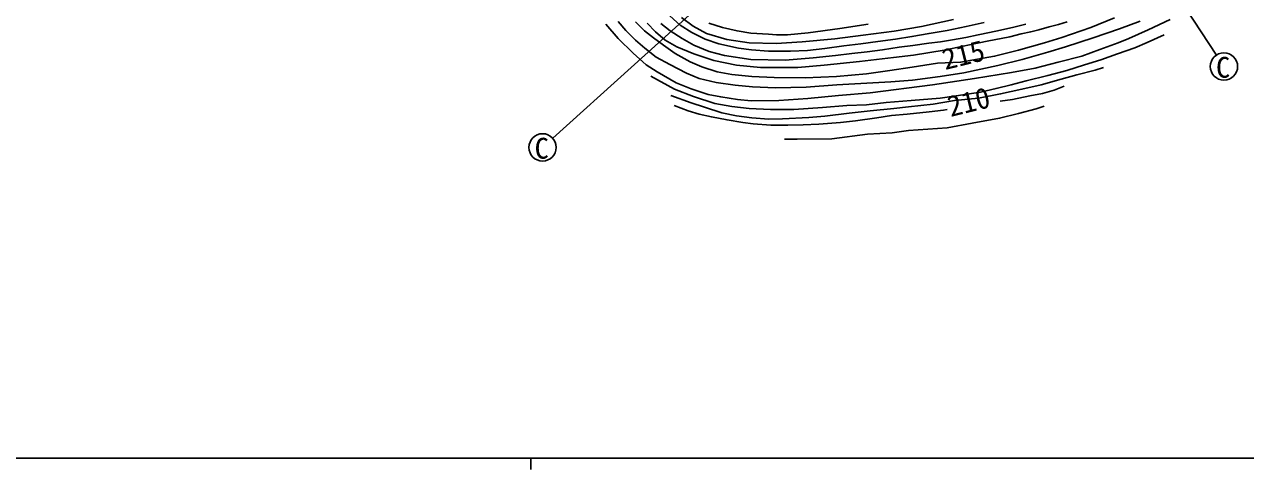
# Model space of a CAD drawing. Units: millimetres, scale not verified. Extents: x 40000 to 680000, y 20000 to 380000.
# Drawn here: x 123513 to 230811, y 204000 to 243100 of the extents above; entities that cross this region are included whole.
import ezdxf
from ezdxf.enums import TextEntityAlignment as Align

# ---------------------------------------------------------------- set-up
doc = ezdxf.new("R2010")
doc.units = ezdxf.units.MM
doc.header["$LTSCALE"] = 1000
for name, color, linetype, lineweight in [('M-BGD', 7, 'Continuous', 25), ('M-BGD-EXST', 7, 'Continuous', 25), ('M-TTL-BAND', 7, 'Continuous', 25)]:
    doc.layers.add(name, color=color, linetype=linetype, lineweight=lineweight)
doc.styles.add('ＭＳ ゴシック', font='')
doc.styles.get('ＭＳ ゴシック').set_extended_font_data('MS Gothic')

msp = doc.modelspace()

# ---------------------------------------------------------------- linework, layer by layer
at = {"layer": 'M-BGD'}
for points in [[(219298, 243687), (217222, 242842), (214670, 241948), (213157, 241477), (210865, 240826), (208757, 240307), (205776, 239778), (203754, 239692), (201511, 239357), (199563, 239039), (197503, 238772), (194880, 238522), (192112, 238397), (189395, 238438), (187430, 238530), (185669, 238713), (184368, 238949), (183044, 239365), (182020, 239806), (180693, 240548), (179677, 241264), (178776, 241916), (178001, 242540), (177210, 243339)], [(179928, 244106), (181131, 243045), (182150, 242387), (183325, 241796), (184525, 241410), (186249, 241023), (187387, 240856), (188881, 240745), (190838, 240740), (192333, 240814), (193836, 240991), (195503, 241206), (197005, 241409), (198500, 241613), (200055, 241811), (201496, 242030), (203002, 242307), (204578, 242578), (206260, 242923), (207841, 243262)], [(205152, 243537), (202330, 242908), (199926, 242509), (197196, 242149), (194708, 241841), (191846, 241567), (189574, 241416), (187184, 241495), (185239, 241783), (183446, 242312), (182260, 242961), (181239, 243720)], [(174596, 243130), (175697, 241878), (177015, 240577), (178135, 239537), (179122, 238923), (180765, 237977), (182085, 237429), (183589, 236957), (184697, 236726), (186167, 236502), (187372, 236398), (189799, 236421), (192336, 236582), (195040, 236858), (197813, 237100), (203295, 237805), (206979, 238357), (210232, 238882), (212328, 239266), (214330, 239783), (216424, 240312), (218002, 240885), (219613, 241492), (220560, 241863), (222251, 242623), (224197, 243523)], [(221541, 243373), (219719, 242703), (217420, 241933), (214990, 241128), (213449, 240655), (211180, 240023), (209052, 239496), (206052, 238861), (203971, 238535), (201550, 238215), (199631, 238061), (197524, 237933), (194888, 237792), (192205, 237594), (189499, 237523), (187482, 237625), (185974, 237760), (184289, 238004), (182810, 238356), (181693, 238818), (180214, 239586), (179008, 240228), (178016, 241022), (177202, 241720), (176368, 242579), (175696, 243360)], [(215124, 243315), (214359, 243092), (213539, 242883), (212656, 242612), (211937, 242455), (211098, 242262), (210091, 242004), (208111, 241632), (206551, 241295), (204317, 240831), (201630, 240402), (199888, 240181), (196882, 239856), (193770, 239536), (191469, 239315), (188198, 239323), (186074, 239535), (184082, 239936), (182340, 240515), (180848, 241123), (179824, 241710), (178957, 242435), (178225, 243197)], [(211505, 243113), (210441, 242855), (209271, 242596), (208296, 242388), (207304, 242182), (206231, 241960), (205052, 241747), (204016, 241584), (202968, 241446), (201566, 241246), (200384, 241100), (198902, 240882), (197562, 240695), (196212, 240542), (194767, 240362), (192826, 240154), (190366, 239959), (187330, 240024), (185031, 240371), (183666, 240725), (182344, 241281), (181302, 241860), (180262, 242539), (179445, 243176)], [(197648, 243125), (195166, 242735), (192372, 242362), (190552, 242176), (189587, 242176), (188881, 242232), (187337, 242338), (186129, 242524), (184863, 242816), (183646, 243222)], [(178549, 238566), (180646, 237424), (182299, 236767), (184177, 236161), (185675, 235891), (187206, 235715), (189070, 235614), (191105, 235631), (193625, 235807), (195787, 235975), (197503, 236043), (199223, 236228), (201419, 236404), (203980, 236615), (205385, 236825), (207534, 237154), (208888, 237482), (210217, 237801), (211538, 238154), (213434, 238618), (215091, 239056), (216667, 239545), (218097, 239982), (219564, 240530), (221069, 241052), (222155, 241514), (223645, 242179)], [(180315, 236866), (182090, 236200), (183260, 235828), (184798, 235330), (186084, 235082), (187441, 234904), (188915, 234788), (190117, 234819), (192422, 234912), (193840, 235051), (195991, 235315), (197820, 235524), (199893, 235718), (201180, 235873), (203354, 236106), (205230, 236415), (207347, 236633), (209285, 236990), (211156, 237402), (212853, 237797), (214617, 238278), (215997, 238681), (217594, 239091), (218315, 239308)], [(209254, 236350), (210343, 236508), (211853, 236815), (212965, 237042), (213998, 237314), (214872, 237677)], [(180617, 235984), (181846, 235510), (182805, 235227), (183875, 234969), (185252, 234718), (186643, 234480), (187557, 234358), (189094, 234255), (190589, 234249), (191940, 234268), (193318, 234352), (195205, 234500), (196537, 234641), (198399, 234886), (199686, 235092), (201076, 235220), (203008, 235427), (204263, 235581), (204583, 235619)], [(190306, 233017), (191412, 233017), (194463, 233038), (197596, 233447), (199767, 233570), (201180, 233795), (204585, 234019), (206796, 234429), (209192, 234859), (210851, 235268), (212407, 235698), (213124, 235923)]]:
    msp.add_lwpolyline(points, dxfattribs=at)
at = {"layer": 'M-BGD-EXST'}
for p, q in [((218928, 254598), (228254, 240411)), ((184796, 246510), (169933, 233104))]:
    msp.add_line(p, q, dxfattribs=at)
for centre in [(228913, 239408), (169042, 232300)]:
    msp.add_circle(centre, 1200, dxfattribs=at)
at = {"layer": 'M-TTL-BAND'}
for p, q in [((40000, 205000), (579000, 205000)), ((168000, 205000), (168000, 204000))]:
    msp.add_line(p, q, dxfattribs=at)

# ---------------------------------------------------------------- texts
at = {"layer": 'M-BGD', "style": 'ＭＳ ゴシック'}
for s, p in [('215', (206363, 239006)), ('210', (206834, 234879))]:
    msp.add_text(s, height=1833, rotation=13.846, dxfattribs=at).set_placement(p, align=Align.BOTTOM_CENTER)
at = {"layer": 'M-BGD-EXST', "style": 'ＭＳ ゴシック'}
for p in [(228838, 239333), (168967, 232225)]:
    msp.add_text('C', height=1833, dxfattribs=at).set_placement(p, align=Align.MIDDLE_CENTER)

doc.saveas('drawing.dxf')
